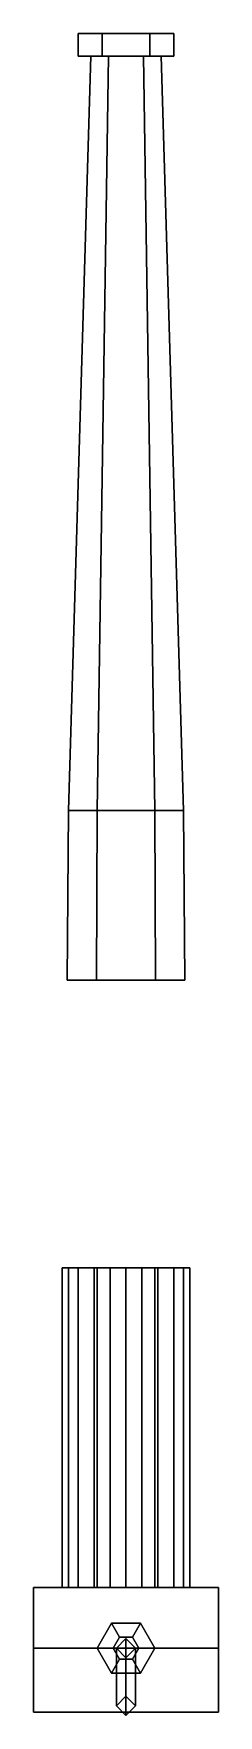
# Model space of a CAD drawing. Extents: x -0.29 to 0.29, y -1.13 to 4.13.
import ezdxf

# ---------------------------------------------------------------- set-up
doc = ezdxf.new("R2010")
doc.units = 0
doc.layers.add('GUN', color=1, linetype='CONTINUOUS')

msp = doc.modelspace()

# ---------------------------------------------------------------- linework, layer by layer
at = {"layer": 'GUN'}
for points in [[(-0.15, 4.06), (-0.075, 4.06, 0.1299), (-0.075, 4.13, 0.1299), (-0.15, 4.13)], [(-0.075, 4.06, -0.1299), (-0.15, 4.06), (-0.15, 4.13), (-0.075, 4.13, -0.1299)], [(-0.075, 4.06, 0.1299), (0.075, 4.06, 0.1299), (0.075, 4.13, 0.1299), (-0.075, 4.13, 0.1299)], [(0.075, 4.06, -0.1299), (-0.075, 4.06, -0.1299), (-0.075, 4.13, -0.1299), (0.075, 4.13, -0.1299)], [(0.075, 4.06, 0.1299), (0.15, 4.06), (0.15, 4.13), (0.075, 4.13, 0.1299)], [(0.15, 4.06), (0.075, 4.06, -0.1299), (0.075, 4.13, -0.1299), (0.15, 4.13)], [(-0.11, 4.06), (-0.055, 4.06, -0.0953), (-0.09, 1.7, -0.1559), (-0.18, 1.7)], [(-0.055, 4.06, 0.0953), (-0.11, 4.06), (-0.18, 1.7), (-0.09, 1.7, 0.1559)], [(-0.15, 4.06), (0.15, 4.06), (0.075, 4.06, -0.1299), (-0.075, 4.06, -0.1299)], [(-0.075, 4.06, 0.1299), (0.075, 4.06, 0.1299), (0.15, 4.06), (-0.15, 4.06)], [(-0.055, 4.06, -0.0953), (0.055, 4.06, -0.0953), (0.09, 1.7, -0.1559), (-0.09, 1.7, -0.1559)], [(0.055, 4.06, 0.0953), (-0.055, 4.06, 0.0953), (-0.09, 1.7, 0.1559), (0.09, 1.7, 0.1559)], [(0.055, 4.06, -0.0953), (0.11, 4.06), (0.18, 1.7), (0.09, 1.7, -0.1559)], [(0.11, 4.06), (0.055, 4.06, 0.0953), (0.09, 1.7, 0.1559), (0.18, 1.7)], [(-0.18, 1.7), (-0.09, 1.7, -0.1559), (-0.0925, 1.17, -0.1602), (-0.185, 1.17)], [(-0.09, 1.7, 0.1559), (-0.18, 1.7), (-0.185, 1.17), (-0.0925, 1.17, 0.1602)], [(-0.09, 1.7, -0.1559), (0.09, 1.7, -0.1559), (0.0925, 1.17, -0.1602), (-0.0925, 1.17, -0.1602)], [(0.09, 1.7, 0.1559), (-0.09, 1.7, 0.1559), (-0.0925, 1.17, 0.1602), (0.0925, 1.17, 0.1602)], [(0.09, 1.7, -0.1559), (0.18, 1.7), (0.185, 1.17), (0.0925, 1.17, -0.1602)], [(0.18, 1.7), (0.09, 1.7, 0.1559), (0.0925, 1.17, 0.1602), (0.185, 1.17)], [(-0.2, -0.73, 0.28), (-0.15, -0.73, 0.33), (-0.15, 0.27, 0.33), (-0.2, 0.27, 0.28)], [(-0.15, -0.73, 0.23), (-0.2, -0.73, 0.28), (-0.2, 0.27, 0.28), (-0.15, 0.27, 0.23)], [(-0.18, -0.73), (-0.09, -0.73, 0.1559), (-0.09, 0.27, 0.1559), (-0.18, 0.27)], [(-0.09, -0.73, -0.1559), (-0.18, -0.73), (-0.18, 0.27), (-0.09, 0.27, -0.1559)], [(-0.15, -0.73, 0.33), (-0.1, -0.73, 0.28), (-0.1, 0.27, 0.28), (-0.15, 0.27, 0.33)], [(-0.1, -0.73, 0.28), (-0.15, -0.73, 0.23), (-0.15, 0.27, 0.23), (-0.1, 0.27, 0.28)], [(-0.09, -0.73, 0.1559), (0.09, -0.73, 0.1559), (0.09, 0.27, 0.1559), (-0.09, 0.27, 0.1559)], [(0.09, -0.73, -0.1559), (-0.09, -0.73, -0.1559), (-0.09, 0.27, -0.1559), (0.09, 0.27, -0.1559)], [(-0.05, -0.73, -0.44), (0, -0.73, -0.39), (0, 0.27, -0.39), (-0.05, 0.27, -0.44)], [(0, -0.73, -0.49), (-0.05, -0.73, -0.44), (-0.05, 0.27, -0.44), (0, 0.27, -0.49)], [(0, -0.73, -0.39), (0.05, -0.73, -0.44), (0.05, 0.27, -0.44), (0, 0.27, -0.39)], [(0.05, -0.73, -0.44), (0, -0.73, -0.49), (0, 0.27, -0.49), (0.05, 0.27, -0.44)], [(0.09, -0.73, 0.1559), (0.18, -0.73), (0.18, 0.27), (0.09, 0.27, 0.1559)], [(0.18, -0.73), (0.09, -0.73, -0.1559), (0.09, 0.27, -0.1559), (0.18, 0.27)], [(0.1, -0.73, 0.28), (0.15, -0.73, 0.33), (0.15, 0.27, 0.33), (0.1, 0.27, 0.28)], [(0.15, -0.73, 0.23), (0.1, -0.73, 0.28), (0.1, 0.27, 0.28), (0.15, 0.27, 0.23)], [(0.15, -0.73, 0.33), (0.2, -0.73, 0.28), (0.2, 0.27, 0.28), (0.15, 0.27, 0.33)], [(0.2, -0.73, 0.28), (0.15, -0.73, 0.23), (0.15, 0.27, 0.23), (0.2, 0.27, 0.28)], [(-0.29, -1.12, 0.38), (-0.29, -0.73, 0.38), (-0.29, -0.73, -0.35), (-0.29, -1.12, -0.35)], [(-0.29, -0.73, -0.35), (-0.29, -0.73, 0.38), (0.29, -0.73, 0.38), (0.29, -0.73, -0.35)], [(0.29, -1.12, 0.38), (0.29, -0.73, 0.38), (-0.29, -0.73, 0.38), (-0.29, -1.12, 0.38)], [(-0.29, -1.12, -0.35), (-0.29, -0.73, -0.35), (-0.29, -0.73, -0.53), (-0.29, -0.92, -0.53)], [(-0.29, -0.73, -0.53), (-0.29, -0.73, -0.35), (0.29, -0.73, -0.35), (0.29, -0.73, -0.53)], [(-0.29, -0.92, -0.53), (-0.29, -0.73, -0.53), (0.29, -0.73, -0.53), (0.29, -0.92, -0.53)], [(0.29, -0.73, -0.35), (0.29, -0.73, 0.38), (0.29, -1.12, 0.38), (0.29, -1.12, -0.35)], [(0.29, -0.73, -0.53), (0.29, -0.73, -0.35), (0.29, -1.12, -0.35), (0.29, -0.92, -0.53)], [(-0.045, -0.8421, 0.43), (-0.09, -0.92, 0.43), (-0.04, -0.92, 0.52), (-0.02, -0.8854, 0.52)], [(-0.045, -0.8421, 0.38), (-0.09, -0.92, 0.38), (-0.09, -0.92, 0.43), (-0.045, -0.8421, 0.43)], [(0.045, -0.8421, 0.43), (-0.045, -0.8421, 0.43), (-0.02, -0.8854, 0.52), (0.02, -0.8854, 0.52)], [(0.045, -0.8421, 0.38), (-0.045, -0.8421, 0.38), (-0.045, -0.8421, 0.43), (0.045, -0.8421, 0.43)], [(0.02, -0.8854, 0.52), (-0.02, -0.8854, 0.52), (-0.04, -0.92, 0.52), (0.04, -0.92, 0.52)], [(0, -0.89, 0.62), (-0.03, -0.92, 0.59), (-0.03, -1.1, 0.59), (0, -1.07, 0.62)], [(0, -0.89, 0.52), (-0.03, -0.92, 0.52), (-0.03, -0.92, 0.59), (0, -0.89, 0.62)], [(0.03, -0.92, 0.59), (0, -0.89, 0.62), (0, -1.07, 0.62), (0.03, -1.1, 0.59)], [(0.03, -0.92, 0.52), (0, -0.89, 0.52), (0, -0.89, 0.62), (0.03, -0.92, 0.59)], [(0.09, -0.92, 0.43), (0.045, -0.8421, 0.43), (0.02, -0.8854, 0.52), (0.04, -0.92, 0.52)], [(0.09, -0.92, 0.38), (0.045, -0.8421, 0.38), (0.045, -0.8421, 0.43), (0.09, -0.92, 0.43)], [(0.29, -0.92, -0.53), (0.29, -1.12, -0.35), (-0.29, -1.12, -0.35), (-0.29, -0.92, -0.53)], [(-0.09, -0.92, 0.43), (-0.045, -0.9979, 0.43), (-0.02, -0.9546, 0.52), (-0.04, -0.92, 0.52)], [(-0.09, -0.92, 0.38), (-0.045, -0.9979, 0.38), (-0.045, -0.9979, 0.43), (-0.09, -0.92, 0.43)], [(0.04, -0.92, 0.52), (-0.04, -0.92, 0.52), (-0.02, -0.9546, 0.52), (0.02, -0.9546, 0.52)], [(-0.03, -0.92, 0.59), (0, -0.95, 0.56), (0, -1.13, 0.56), (-0.03, -1.1, 0.59)], [(-0.03, -0.92, 0.52), (0, -0.95, 0.52), (0, -0.95, 0.56), (-0.03, -0.92, 0.59)], [(0, -0.95, 0.56), (0.03, -0.92, 0.59), (0.03, -1.1, 0.59), (0, -1.13, 0.56)], [(0, -0.95, 0.52), (0.03, -0.92, 0.52), (0.03, -0.92, 0.59), (0, -0.95, 0.56)], [(0.045, -0.9979, 0.43), (0.09, -0.92, 0.43), (0.04, -0.92, 0.52), (0.02, -0.9546, 0.52)], [(0.045, -0.9979, 0.38), (0.09, -0.92, 0.38), (0.09, -0.92, 0.43), (0.045, -0.9979, 0.43)], [(-0.045, -0.9979, 0.43), (0.045, -0.9979, 0.43), (0.02, -0.9546, 0.52), (-0.02, -0.9546, 0.52)], [(-0.045, -0.9979, 0.38), (0.045, -0.9979, 0.38), (0.045, -0.9979, 0.43), (-0.045, -0.9979, 0.43)], [(-0.03, -1.1, 0.71), (0, -1.07, 0.71), (0, -1.07, 0.62), (-0.03, -1.1, 0.59)], [(-0.03, -1.1, 0.71), (0, -1.13, 0.71), (0.03, -1.1, 0.71), (0, -1.07, 0.71)], [(0, -1.13, 0.71), (-0.03, -1.1, 0.71), (-0.03, -1.1, 0.59), (0, -1.13, 0.56)], [(0, -1.07, 0.71), (0.03, -1.1, 0.71), (0.03, -1.1, 0.59), (0, -1.07, 0.62)], [(0.03, -1.1, 0.71), (0, -1.13, 0.71), (0, -1.13, 0.56), (0.03, -1.1, 0.59)], [(0.29, -1.12, -0.35), (0.29, -1.12, 0.38), (-0.29, -1.12, 0.38), (-0.29, -1.12, -0.35)]]:
    msp.add_3dface(points, dxfattribs=at)

doc.saveas('drawing.dxf')
